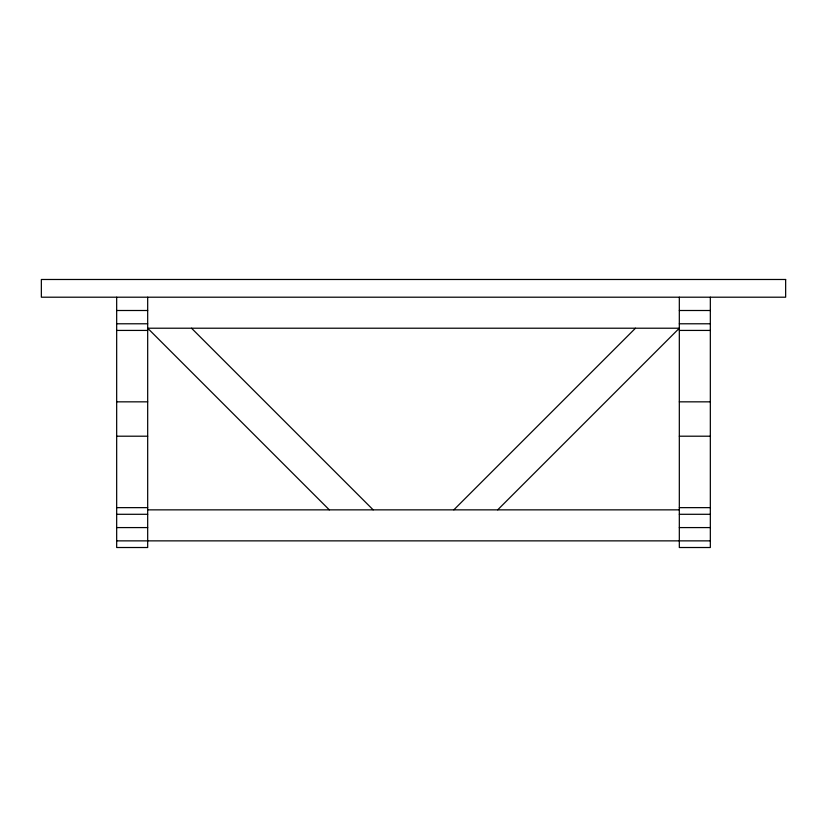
<?xml version="1.0" encoding="UTF-8"?>
<svg xmlns="http://www.w3.org/2000/svg" width="827" height="827" viewBox="0 0 827 827"><rect width="100%" height="100%" fill="white"/><g stroke="black" fill="none" stroke-linecap="round" stroke-linejoin="round"><path stroke-width="1.24" d="M453.816 509.856L635.467 328.216M497.678 509.856L679.318 328.216L147.682 328.216L329.322 509.856M116.669 310.497L147.682 310.497M679.318 310.497L710.331 310.497M116.669 323.781L147.682 323.781M679.318 323.781L710.331 323.781M116.669 330.428L147.682 330.428M679.318 330.428L710.331 330.428M116.669 401.839L147.682 401.839M679.318 401.839L710.331 401.839M116.669 436.201L147.682 436.201M679.318 436.201L710.331 436.201M116.669 507.644L147.682 507.644M679.318 507.644L710.331 507.644M147.682 509.856L679.318 509.856M116.669 514.291L147.682 514.291M679.318 514.291L710.331 514.291M116.669 527.585L147.682 527.585M679.318 527.585L710.331 527.585M116.669 540.868L710.331 540.868M191.533 328.216L373.184 509.856M710.331 297.203L710.331 547.515L679.318 547.515L679.318 297.203M147.682 297.203L147.682 547.515L116.669 547.515L116.669 297.203M785.65 279.485L41.35 279.485L41.35 297.203L785.65 297.203L785.65 279.485"/></g></svg>
